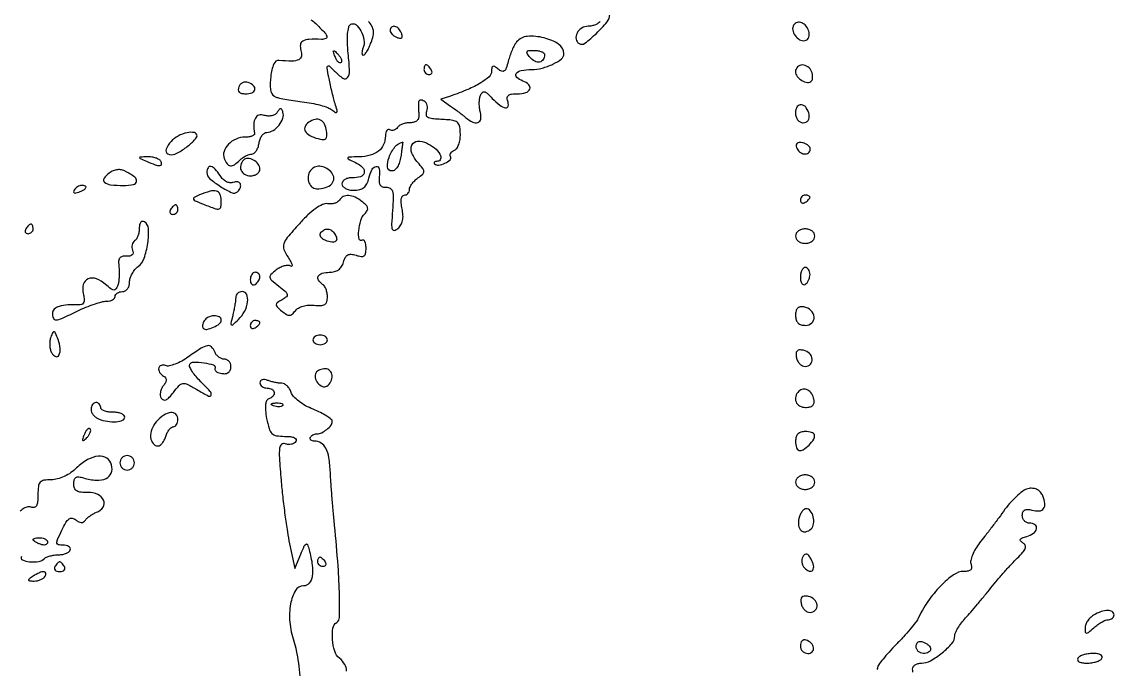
# Model space of a CAD drawing. Extents: x 0 to 4160, y 0 to 3120.
# Drawn here: x 3125.7 to 3352, y 868.7 to 1002.9 of the extents above; entities that cross this region are included whole.
import ezdxf

# ---------------------------------------------------------------- set-up
doc = ezdxf.new("R2010")
doc.units = 0

msp = doc.modelspace()

# ---------------------------------------------------------------- linework, layer by layer
for points in [[(4159.499279, 606.274193, 0.000001), (4159.667734, 974.478125, 0.000057), (4159.806661, 1380.08378, 0.000034), (4159.883999, 1862.25)], [(757.647081, 3119.740147, 0.000002), (520.492565, 3119.487217, 0.4139)], [(1964.75, 0.149832, 0.000016), (2717.930904, 0.232101, 0.000028), (3351.473438, 0.357111)], [(3185.571006, 1003.348955, -0.028442), (3186.561719, 1002.530381, -0.012728), (3188.290226, 1000.844669, -0.106174), (3188.86834, 999.924448, -0.39898), (3188.655946, 999.435621, -0.110136), (3187.75, 999.268645, 0.018578), (3185.16783, 999.268565, 0.113771), (3183.890048, 998.923509, 0.243962), (3183.389729, 998.19517, 0.108082), (3183.5, 997, -0.118457), (3183.586344, 995.79472, -0.247487), (3183.033336, 995.066552, -0.11217), (3181.662512, 994.77058, -0.019498), (3179, 994.90316, 0.33606), (3177.88535, 994.204859, 0.058197), (3177.238236, 991.632708, 0.055083), (3177.182178, 988.851583, 0.236075), (3178.028279, 987.482523, 0.078652), (3178.682104, 987.208711, 0.010678), (3180.135915, 986.886269, 0.01208), (3181.888875, 986.580407, 0.009925), (3183.773281, 986.336468, -0.018975), (3185.687219, 986.053402, -0.020344), (3187.529654, 985.63082, -0.020389), (3189.074085, 985.141342, -0.084209), (3189.923415, 984.659873, 0.026687), (3190.674313, 984.111957, 0.45026), (3190.937198, 984.184467, 0.181332), (3190.978719, 984.612253, 0.008911), (3190.579925, 986, -0.009991), (3190.246416, 987.170078, -0.005246), (3189.876202, 988.637104, -0.005216), (3189.528173, 990.148853, -0.007986), (3189.261201, 991.466738, -0.005182), (3188.926419, 993.376504, -0.232391), (3189.039739, 993.751446, -0.412747), (3189.337241, 993.762673, -0.010057), (3190.426119, 992.716738, 0.044834), (3192.212013, 991.225308, 0.396283), (3193.139494, 991.363979, 0.179517), (3193.569436, 992.694546, 0.015034), (3193.301959, 996.363242, -0.016002), (3193.13977, 998.648805, -0.031319), (3193.183144, 1000.47275, -0.037361), (3193.399585, 1001.804793, -0.197888), (3193.824039, 1002.39125, -0.316061), (3194.874661, 1002.329532, -0.103028), (3195.924735, 1001.068927, -0.081196), (3196.554968, 999.211842, -0.133673), (3196.389425, 997.572442, 0.033586), (3196.203384, 996.969443, 0.062615), (3196.148845, 996.461905, 0.10228), (3196.225019, 996.124233, 0.294353), (3196.417762, 996, 0.23054), (3196.720085, 996.14722, 0.027465), (3197.158756, 996.775457, 0.028281), (3197.62271, 997.628582, 0.019558), (3198.053172, 998.639854, 0.035625), (3198.467426, 1000.017478, 0.085587), (3198.520643, 1001.078329, 0.097572), (3198.217143, 1002.009218, 0.056528), (3197.528422, 1002.968595, -0.026137)], [(3245.5, 1003, -0.106804), (3245.130938, 1002.616623, -0.051141), (3244.524778, 1002.29375, -0.04742), (3243.79535, 1002.074119, -0.049465), (3243.047972, 1002, 0.13899), (3241.690805, 1001.615303, 0.133897), (3240.714167, 1000.571493, 0.16567), (3240.518801, 999.342111, 0.214832), (3241.150226, 998.407155, 0.310909), (3242.337601, 998.465734, 0.027498), (3244.743286, 1000.521585, 0.030431), (3246.932731, 1002.882077, 0.173453), (3247.5, 1004.4681, -0.203904)], [(3192.943585, 868.359842, 0.132662), (3192.569138, 869.739497, 0.087539), (3191.5, 871, -0.14446), (3190.513543, 872.469684, -0.05638), (3190.043319, 874.894286, -0.056965), (3190.125667, 877.253838, -0.22061), (3190.911203, 878.44512, 0.254891), (3191.504288, 879.485623, 0.010142), (3191.498096, 884.006078, 0.013463), (3191.200726, 890.122927, 0.005346), (3190.476886, 898.5, -0.002383), (3190.202098, 901.474474, -0.002013), (3189.939061, 904.623717, -0.002029), (3189.722389, 907.497757, -0.005658), (3189.601352, 909.516909, 0.024712), (3189.298329, 912.59998, 0.081871), (3188.676864, 914.534984, 0.138226), (3187.682539, 915.604776, 0.137668), (3186.274316, 916, -0.162444), (3185.588007, 916.229017, -0.331409), (3185.436002, 916.744764, -0.193502), (3185.936723, 917.297901, -0.107878), (3186.833333, 917.515313, 0.109893), (3187.803289, 917.754603, 0.05443), (3188.876498, 918.441791, 0.055031), (3189.732903, 919.303072, 0.169755), (3190, 920.067114, 0.227436), (3189.780233, 920.525263, 0.026808), (3188.836079, 921.203111, 0.027817), (3187.555565, 921.92518, 0.019306), (3186.037715, 922.601586, -0.032964), (3184.476782, 923.348904, -0.035093), (3183.061603, 924.281307, -0.037519), (3181.972248, 925.251762, -0.115693), (3181.470328, 926.093489, 0.060123), (3181.138262, 926.822473, 0.062746), (3180.646169, 927.439962, 0.069825), (3180.075997, 927.858467, 0.12407), (3179.5144, 928, -0.034023), (3178.883893, 928.042954, -0.017016), (3178.09573, 928.178303, -0.01681), (3177.286083, 928.374476, -0.023774), (3176.581787, 928.606989, 0.061217), (3175.976385, 928.757791, 0.107411), (3175.46465, 928.710497, 0.150596), (3175.128472, 928.477976, 0.168247), (3175, 928.106989, 0.134459), (3175.115611, 927.684847, 0.100435), (3175.440625, 927.325178, 0.087143), (3175.926792, 927.08314, 0.072144), (3176.5, 927, -0.122288), (3177.495824, 926.752749, -0.235975), (3177.961891, 926.100727, -0.234762), (3177.721195, 925.333647, -0.121548), (3176.851119, 924.783706, 0.204436), (3176.395924, 924.380371, 0.08307), (3176.165137, 923.567559, 0.052913), (3176.158847, 922.35044, 0.021225), (3176.396432, 920.700373, 0.023286), (3176.89102, 918.607001, 0.127647), (3177.475844, 917.614549, 0.156767), (3178.405791, 917.138206, 0.040617), (3180.10433, 917, -0.02629), (3181.336675, 916.93516, -0.080404), (3182.141776, 916.716154, -0.183799), (3182.48752, 916.367492, -0.247694), (3182.457866, 915.931826, -0.120364), (3182.088991, 915.568625, -0.081604), (3181.537875, 915.351548, -0.074125), (3180.892881, 915.309955, -0.070824), (3180.253024, 915.4564, 0.276524), (3179.506486, 915.325823, 0.18802), (3179.09243, 914.542723, 0.044819), (3179.042741, 912.563132, 0.00468), (3179.385745, 907.926587, 0.006947), (3179.724971, 904.44394, 0.005526), (3180.184807, 900.694884, 0.005589), (3180.688252, 897.229634, 0.013953), (3181.15472, 894.714169), (3182.246299, 889.624311), (3183.462207, 892.562155, -0.007163), (3184.203848, 894.283865, -0.165722), (3184.56285, 894.669597, -0.45189), (3184.867198, 894.556416, -0.026663), (3185.208626, 893.5, -0.029363), (3185.853849, 890.326397, -0.074439), (3185.838037, 887.979306, -0.133633), (3185.198445, 886.551044, -0.224689), (3184.034112, 886, 0.266816), (3182.363681, 885.040281, 0.088578), (3181.355159, 882.287112, 0.066744), (3181.198955, 878.492976, 0.055732), (3182.014584, 874.540325, -0.029172), (3182.52598, 872.590628, -0.01372), (3182.968801, 870.022516, -0.013543), (3183.286795, 867.298929, -0.018547)], [(3125.56166, 892.099768, 0.449607), (3125.775236, 891.387908, 0.08828), (3127.240002, 891.001136, 0.061354), (3129.152049, 891.078617, 0.156854), (3130.370927, 891.704261, -0.102859), (3130.789701, 891.978868, -0.030938), (3131.518206, 892.215081, -0.029567), (3132.388982, 892.384873, -0.028204), (3133.287594, 892.454261, 0.042421), (3134.149669, 892.545515, 0.054408), (3134.911516, 892.780314, 0.065221), (3135.469652, 893.113306, 0.175912), (3135.709056, 893.5, 0.183205), (3135.649837, 893.875782, 0.125258), (3135.346481, 894.189937, 0.090397), (3134.830539, 894.392048, 0.056314), (3134.181188, 894.444465, -0.061259), (3133.253487, 894.528561, -0.334577), (3132.944428, 894.886467, -0.120718), (3133.0737, 895.623105, -0.008105), (3133.972132, 897.58104, -0.020831), (3134.795379, 899.131674, -0.100899), (3135.457295, 899.870062, -0.204332), (3136.105701, 900.025801, -0.128837), (3136.826215, 899.700877, 0.049391), (3137.449084, 899.291712, 0.113156), (3137.989048, 899.149711, 0.146885), (3138.446332, 899.271298, 0.107992), (3138.826215, 899.637244, -0.064727), (3139.202577, 900.067911, -0.029392), (3139.792813, 900.530311, -0.028497), (3140.481589, 900.951466, -0.034758), (3141.170595, 901.261086, 0.163109), (3142.493565, 902.322662, 0.251045), (3142.607192, 903.752736, 0.187018), (3141.396959, 904.970252, 0.112505), (3139.372176, 905.369254, -0.031005), (3137.929703, 905.416135, -0.112275), (3137.062917, 905.701545, -0.16622), (3136.593643, 906.259067, -0.092824), (3136.428571, 907.14057, -0.060913), (3136.534341, 908.005545, -0.197262), (3136.869774, 908.462832, -0.169116), (3137.47144, 908.593173, -0.042892), (3138.464286, 908.384193, 0.055947), (3141.120748, 907.896922, 0.126156), (3143.119477, 908.263421, 0.194862), (3144.178358, 909.391974, 0.15739), (3144.27286, 911.064583, 0.188596), (3143.268062, 912.446779, 0.165324), (3141.525707, 912.876319, 0.110493), (3139.287845, 912.169156, 0.062888), (3137.021031, 910.439558, -0.045838), (3135.845389, 909.477582, -0.039813), (3134.459008, 908.693745, -0.041379), (3133.03995, 908.172075, -0.067495), (3131.771031, 908, 0.037549), (3130.239587, 907.884829, 0.174841), (3129.472968, 907.46969, 0.155357), (3129.097099, 906.628139, 0.027958), (3129, 904.893011, -0.023141), (3128.932009, 903.424733, -0.10417), (3128.679362, 902.608394, -0.218947), (3128.228741, 902.278476, -0.142781), (3127.57547, 902.332666, 0.146077), (3126.912958, 902.383317, 0.073859), (3126.122703, 902.084737, 0.062615), (3125.322067, 901.496351, 0.051198)], [(3310.275665, 868.138077, 0.012826), (3310.268645, 868.75, -0.150873), (3310.396612, 869.226499, -0.103091), (3310.788486, 869.632812, -0.084884), (3311.387724, 869.906672, -0.064918), (3312.103505, 870, 0.129427), (3313.994007, 870.497702, 0.042579), (3316.387212, 872.134816, 0.041423), (3318.421906, 874.099361, 0.182005), (3319, 875.634881, -0.109249), (3319.14368, 876.284617, -0.026794), (3319.660937, 877.257083, -0.026166), (3320.388773, 878.333065, -0.023508), (3321.25, 879.367955, 0.007299), (3322.322902, 880.575379, 0.00314), (3323.720313, 882.215724, 0.003106), (3325.186811, 883.981374, 0.004099), (3326.5, 885.609616, -0.007992), (3327.828563, 887.230925, -0.005981), (3329.341737, 888.975708, -0.006048), (3330.806619, 890.584909, -0.01373), (3331.961232, 891.75664, 0.019748), (3333.123539, 892.96492, 0.093697), (3333.614553, 893.784672, 0.20005), (3333.588545, 894.402583, 0.146094), (3333.126698, 894.921697, -0.065914), (3332.628029, 895.329267, -0.332509), (3332.590283, 895.665082, -0.174583), (3332.952403, 895.967027, -0.023396), (3333.915465, 896.267643, 0.087568), (3335.307592, 896.90689, 0.190994), (3335.948597, 897.867995, 0.309886), (3335.620362, 898.665948, 0.145908), (3334.5, 899, -0.106955), (3333.9277, 899.123837, -0.099477), (3333.440625, 899.474885, -0.095898), (3333.114081, 899.999475, -0.091648), (3333, 900.616631, -0.088364), (3333.123437, 901.309635, -0.181338), (3333.478291, 901.721384, -0.142079), (3334.089637, 901.857086, -0.048022), (3334.999004, 901.710511, 0.074576), (3336.512271, 901.548121, 0.222606), (3337.413073, 902.017137, 0.201108), (3337.685081, 903.057355, 0.061665), (3337.25194, 904.657647, 0.082267), (3336.796716, 905.397363, 0.089817), (3336.139099, 905.924613, 0.087283), (3335.321861, 906.197735, 0.072698), (3334.404767, 906.20073, 0.111613), (3333.404688, 905.819517, 0.03171), (3332.071733, 904.80644, 0.030249), (3330.670809, 903.437745, 0.027923), (3329.404767, 901.874461, -0.003142), (3328.120922, 900.117982, -0.002243), (3326.662575, 898.167208, -0.002264), (3325.255429, 896.319878, -0.004841), (3324.148679, 894.908961, 0.033693), (3323.290792, 893.674922, 0.039347), (3322.655477, 892.397359, 0.043221), (3322.306902, 891.256109, 0.145119), (3322.367294, 890.485231, -0.089869), (3322.491522, 889.829213, -0.197319), (3322.304617, 889.363613, -0.152032), (3321.792603, 889.085443, -0.049019), (3320.923161, 889, 0.155844), (3318.763632, 888.310148, 0.045421), (3316.082112, 886.009129, 0.042111), (3313.446679, 882.794185, 0.040298), (3311.343292, 879.13702, -0.057075), (3310.877598, 878.386604, -0.008675), (3309.757645, 877.020735, -0.009619), (3308.370767, 875.450209, -0.008196), (3306.849657, 873.84662, 0.009916), (3305.374876, 872.281119, 0.014051), (3304.130837, 870.826826, 0.010076), (3303.165381, 869.581269, 0.161183), (3303, 869.081572, -0.16085), (3302.861799, 868.663091, -0.030696)]]:
    msp.add_lwpolyline(points, format="xyb")
for points in [[(3285.756401, 1002.423068, 0.212271), (3285.404849, 1001.508738, 0.115707), (3285.745398, 1000.331775, 0.105992), (3286.609842, 999.352583, 0.160446), (3287.680313, 999, 0.114879), (3288.22565, 999.126971, 0.128775), (3288.632326, 999.47911, 0.116304), (3288.84077, 1000.017421, 0.082545), (3288.823324, 1000.667134, 0.095286), (3288.363906, 1001.812175, 0.12039), (3287.539073, 1002.595526, 0.151239), (3286.58887, 1002.807791, 0.178092)], [(3202, 1001.106989, 0.135188), (3202.105357, 1000.72444, 0.062056), (3202.425665, 1000.312957, 0.054875), (3202.894793, 999.93687, 0.049969), (3203.449072, 999.657916, 0.051615), (3204.061182, 999.492937, 0.240886), (3204.398145, 999.601855, 0.240886), (3204.507063, 999.938818, 0.051615), (3204.342084, 1000.550928, 0.095829), (3203.759275, 1001.485745, 0.148358), (3202.943429, 1001.961217, 0.253867), (3202.290255, 1001.78457, 0.205169)], [(3228.202839, 998.744406, 0.052137), (3227.754327, 998.072428, 0.019253), (3227.262573, 997.043578, 0.018837), (3226.808038, 995.87062, 0.021534), (3226.46524, 994.71753, -0.021315), (3226.047865, 993.311326, -0.145372), (3225.632109, 992.728802, -0.269291), (3225.113041, 992.657717, -0.075825), (3224.384847, 993.095569, 0.026934), (3223.673807, 993.623721, 0.22456), (3223.287373, 993.67945, 0.285621), (3223.059763, 993.417731, 0.039865), (3223, 992.669362, -0.211913), (3222.497561, 991.537114, -0.04808), (3220.770882, 990.25309, -0.036746), (3218.107942, 988.900836, -0.01734), (3214.5, 987.535643), (3212.5, 986.85716), (3214.5, 985.462686, -0.005484), (3215.354182, 984.853087, -0.004304), (3216.267289, 984.17407, -0.004352), (3217.105642, 983.527807, -0.010663), (3217.707794, 983.034106, 0.064042), (3219.092805, 982.126354, 0.201409), (3220.179932, 982.066763, 0.276441), (3220.755938, 982.766596, 0.101601), (3220.685028, 984.096452, -0.036109), (3220.516162, 985.005892, -0.02859), (3220.461935, 986.004702, -0.029384), (3220.519783, 986.94142, -0.061572), (3220.695423, 987.648667, -0.087178), (3221.072537, 988.277327, -0.28038), (3221.518101, 988.419971, -0.129294), (3222.127907, 988.091526, -0.017391), (3223.165981, 987.052215, 0.035022), (3224.706246, 985.615133, 0.128101), (3225.912208, 985.067988, 0.409075), (3226.455691, 985.444206, 0.139672), (3226.361626, 986.5, -0.105503), (3226.252407, 987.193626, -0.223804), (3226.504537, 987.661354, -0.129766), (3227.173093, 987.926799, -0.029975), (3228.393011, 988, 0.069497), (3230.091626, 988.237242, 0.227821), (3230.917005, 988.969279, 0.312499), (3230.727173, 989.86649, 0.097839), (3229.5, 990.638374, -0.087026), (3228.220032, 991.405663, -0.39031), (3228.130081, 992.198928, -0.192884), (3229.147659, 992.834589, -0.041899), (3231.25, 993.031803, 0.060209), (3233.481959, 993.323737, 0.04985), (3235.735487, 994.14621, 0.052838), (3237.481499, 995.229096, 0.231527), (3238, 996.288814, 0.25221), (3236.948065, 998.241597, 0.084446), (3233.880628, 999.58969, 0.08053), (3230.409996, 999.884954, 0.20329)], [(3191.806872, 994.473539, -0.278911), (3191.538684, 994.40751, -0.120343), (3191.210949, 994.604915, -0.070189), (3190.866277, 995.059266, -0.036269), (3190.564293, 995.706872, -0.008399), (3190.21821, 996.663782, -0.286372), (3190.270328, 996.888819, -0.400052), (3190.463552, 996.893514, -0.011214), (3191.124088, 996.266667, -0.043285), (3191.558688, 995.753423, -0.063152), (3191.837219, 995.231185, -0.082976), (3191.927901, 994.779789, -0.20742)], [(3234, 996.059017, -0.143695), (3233.709942, 995.070573, -0.207864), (3232.963819, 994.570968, -0.168579), (3231.953697, 994.727641, -0.097855), (3230.990862, 995.51101, -0.028529), (3230.394552, 996.319179, -0.286403), (3230.386223, 996.720171, -0.241254), (3230.754609, 996.95125, -0.021696), (3231.877555, 997, -0.042401), (3232.69012, 996.930969, -0.062031), (3233.376532, 996.723586, -0.081462), (3233.841826, 996.418824, -0.210101)], [(3209, 993, 0.105053), (3209.081062, 992.618444, 0.099167), (3209.311086, 992.29375, 0.09642), (3209.654762, 992.076123, 0.093332), (3210.059017, 992, 0.108972), (3210.413961, 992.078288, 0.182303), (3210.6254, 992.29375, 0.161196), (3210.656512, 992.6179, 0.082592), (3210.5, 993, 0.029505), (3210.231006, 993.382774, 0.035638), (3209.933975, 993.70625, 0.038439), (3209.65171, 993.934461, 0.151918), (3209.440983, 994, 0.210953), (3209.272352, 993.92554, 0.081139), (3209.129539, 993.70625, 0.061769), (3209.032345, 993.382849, 0.042167)], [(3286, 992.606989, 0.166945), (3286.345588, 991.6008, 0.095783), (3287.322224, 990.747442, 0.104344), (3288.475802, 990.366162, 0.228002), (3289.333333, 990.666667, 0.144015), (3289.498236, 990.968997, 0.054566), (3289.548781, 991.452084, 0.048251), (3289.49089, 992.022153, 0.042219), (3289.32411, 992.597766, 0.146107), (3288.560823, 993.588249, 0.156585), (3287.400611, 993.964279, 0.194016), (3286.410382, 993.568199, 0.20454)], [(3170.614144, 989.436858, 0.097437), (3170.506289, 988.816529, 0.191389), (3170.698442, 988.36245, 0.147085), (3171.203375, 988.086475, 0.052077), (3172.031385, 988, 0.082284), (3173.356615, 988.219577, 0.258012), (3173.942638, 988.864752, 0.277251), (3173.688863, 989.660997, 0.088968), (3172.582759, 990.329869, 0.100452), (3171.999793, 990.427645, 0.098266), (3171.419866, 990.291883, 0.097606), (3170.932703, 989.943756, 0.097642)], [(3178.598928, 984.160069, -0.119746), (3178.160687, 983.727517, -0.077328), (3177.496941, 983.457655, -0.0697), (3176.710614, 983.384602, -0.065291), (3175.915843, 983.52671, 0.139919), (3174.806498, 983.559222, 0.210005), (3174.054213, 982.972075, 0.123384), (3173.731502, 981.70054, 0.039927), (3173.881579, 979.75, -0.265376), (3173.772894, 979.463162, -0.080964), (3173.356732, 979.220312, -0.057137), (3172.713705, 979.054402, -0.034603), (3171.928571, 979, 0.100641), (3170.053179, 978.618654, 0.09943), (3168.466444, 977.534454, 0.114545), (3167.573104, 976.061123, 0.172527), (3167.609862, 974.574301, 0.062574), (3168.199131, 973.473231, 0.216978), (3168.880495, 973.076669, 0.180676), (3169.720619, 973.298126, 0.042567), (3170.85, 974.25, -0.042257), (3171.416853, 974.728361, -0.036189), (3172.085312, 975.132812, -0.037793), (3172.750633, 975.411152, -0.080342), (3173.3, 975.5, 0.168402), (3173.782689, 975.667316, 0.077519), (3174.241368, 976.160938, 0.063624), (3174.608479, 976.889197, 0.049731), (3174.819551, 977.75, -0.054296), (3175.038895, 978.610588, -0.067146), (3175.42946, 979.339062, -0.080541), (3175.923241, 979.831297, -0.157046), (3176.447106, 980, 0.146403), (3177.730112, 980.3839, 0.078923), (3178.960429, 981.505036, 0.080706), (3179.75869, 982.921438, 0.170087), (3179.777625, 984.167124, 0.036485), (3179.5344, 984.751033, 0.284621), (3179.293824, 984.898066, 0.230791), (3179.013951, 984.759534, 0.025996)], [(3207.884846, 986.309017, 0.032161), (3207.851929, 985.882879, 0.009337), (3207.855809, 985.223586, 0.009345), (3207.888017, 984.479335, 0.009859), (3207.947704, 983.75, -0.087976), (3207.891915, 982.998775, -0.14015), (3207.569504, 982.446122, -0.126632), (3206.974729, 982.111652, -0.06518), (3206.121875, 982, 0.046188), (3205.308767, 981.924728, 0.046003), (3204.522153, 981.701458, 0.049995), (3203.87408, 981.373554, 0.1127), (3203.489919, 980.983688, -0.090427), (3203.179369, 980.639411, -0.095498), (3202.77286, 980.434921, -0.099685), (3202.334197, 980.401101, -0.108373), (3201.930902, 980.542705, 0.194704), (3201.578796, 980.602776, 0.183973), (3201.273452, 980.402945, 0.107777), (3201.066714, 979.930772, 0.049534), (3201, 979.259017, -0.103113), (3200.628107, 977.474864, -0.12281), (3199.582964, 976.115337, -0.104043), (3197.866333, 975.256985, -0.058602), (3195.55, 974.93232, 0.003064), (3193.509007, 974.874516, 0.242441), (3193.236801, 974.722203, 0.448072), (3193.29491, 974.501592, 0.005434), (3194.778201, 973.766922, -0.078493), (3196.264824, 972.737436, -0.25625), (3196.613912, 971.635344, -0.274965), (3195.872573, 970.809652, -0.085065), (3194.148791, 970.579401, 0.060121), (3193.327015, 970.510902, 0.08108), (3192.631207, 970.244966, 0.101122), (3192.166145, 969.830086, 0.161586), (3192, 969.329401, 0.176135), (3192.18726, 968.814313, 0.095665), (3192.716554, 968.383961, 0.073391), (3193.516156, 968.096253, 0.049759), (3194.480948, 968, 0.0586), (3195.67682, 968.14064, 0.111257), (3196.542898, 968.565148, 0.108473), (3197.157056, 969.328742, 0.05389), (3197.589356, 970.5, -0.048375), (3198.245366, 972.339405, -0.259533), (3199.078019, 972.938483, -0.404987), (3199.702337, 972.460144, -0.06331), (3199.73821, 970.75, 0.045625), (3199.723647, 969.731073, 0.129899), (3199.95524, 969.066332, 0.170721), (3200.435901, 968.709193, 0.094268), (3201.171565, 968.625816, -0.155915), (3201.993811, 968.429636, -0.193289), (3202.463344, 967.806031, -0.073836), (3202.616668, 966.491389, -0.010754), (3202.474258, 963.797103, 0.006603), (3202.301135, 960.967605, 0.085538), (3202.430016, 959.923006, 0.406124), (3202.848123, 959.691417, 0.107159), (3203.597151, 960.080629, 0.086831), (3204.213416, 960.80513, 0.080667), (3204.566697, 961.714259, 0.067522), (3204.650133, 962.827483, 0.039064), (3204.465003, 964.159342, -0.028125), (3204.274127, 965.342356, -0.06578), (3204.29885, 966.236606, -0.112933), (3204.523545, 966.792823, -0.245236), (3204.920545, 967, 0.104733), (3205.332422, 967.087231, 0.099112), (3205.68291, 967.334804, 0.096506), (3205.917816, 967.704687, 0.093622), (3206, 968.139757, -0.11354), (3206.12114, 968.666349, -0.043096), (3206.510163, 969.317751, -0.039891), (3207.072203, 969.979311, -0.03888), (3207.736725, 970.549439, 0.028534), (3208.730824, 971.367274, 0.211266), (3208.96897, 971.916835, 0.16695), (3208.749855, 972.539538, 0.016594), (3207.712614, 973.765064, -0.085243), (3206.482468, 975.703456, -0.207391), (3206.504974, 977.361718, -0.2786), (3207.649411, 978.152796, -0.122844), (3209.529052, 977.804809, -0.063774), (3211.178077, 976.782626, -0.087732), (3212.317022, 975.466894, -0.207477), (3212.444838, 974.48417, -0.33444), (3211.801949, 974, 0.044993), (3211.40142, 973.963885, 0.132774), (3211.153945, 973.846211, 0.259298), (3211.090086, 973.674219, 0.15971), (3211.190205, 973.476461, 0.238437), (3212.02442, 973.202541, 0.070247), (3213.353097, 973.600674, 0.080584), (3214.408411, 974.31066, 0.356928), (3214.5, 975, -0.157273), (3214.416228, 975.33999, -0.122628), (3214.534586, 975.703907, -0.09631), (3214.845976, 976.03782, -0.065557), (3215.303736, 976.286313, 0.155296), (3215.796184, 976.680108, 0.058307), (3216.202288, 977.476332, 0.050583), (3216.470872, 978.510555, 0.042473), (3216.547992, 979.641097, 0.035963), (3216.415389, 981.132469, 0.138102), (3216.02662, 981.968999, 0.155933), (3215.289552, 982.422837, 0.049838), (3214, 982.608431, -0.007153), (3211.055527, 982.77837, -0.078778), (3209.90794, 983.046084, -0.264444), (3209.507883, 983.553826, -0.129894), (3209.599558, 984.398849, 0.078162), (3209.72431, 984.982996, 0.076891), (3209.66489, 985.580711, 0.081902), (3209.435515, 986.099907, 0.109884), (3209.068174, 986.457866, 0.059893), (3208.650775, 986.651284, 0.110299), (3208.279949, 986.686461, 0.159044), (3208.015922, 986.561976, 0.169954)], [(3286, 984.083333, 0.066422), (3286.111401, 983.248452, 0.09567), (3286.438799, 982.58104, 0.111791), (3286.945354, 982.15323, 0.12024), (3287.573324, 982, 0.099154), (3288.179808, 982.121465, 0.133817), (3288.619304, 982.46353, 0.126354), (3288.840365, 982.99829, 0.083236), (3288.823324, 983.667134, 0.100818), (3288.230213, 985.099763, 0.210781), (3287.229205, 985.729914, 0.297834), (3286.357221, 985.327282, 0.14074)], [(3185.121885, 982.095547, 0.148014), (3184.366358, 981.221478, 0.237779), (3184.412633, 980.258149, 0.144688), (3185.348504, 979.353334, 0.056402), (3187.043732, 978.698815, 0.038213), (3188.10331, 978.506672, 0.208906), (3188.64526, 978.679609, 0.212684), (3188.880782, 979.191939, 0.039635), (3188.809315, 980.24978, 0.072353), (3188.365997, 981.729212, 0.169369), (3187.571778, 982.546394, 0.177958), (3186.471993, 982.669936, 0.081117)], [(3156.589845, 978.099277, 0.088338), (3155.585112, 976.494368, 0.393416), (3155.948504, 975.547672, 0.218792), (3157.384003, 975.513422, 0.055627), (3159.459589, 976.696537, 0.017785), (3160.410671, 977.441996, 0.023462), (3161.218598, 978.190545, 0.02197), (3161.818273, 978.857031, 0.163143), (3161.968575, 979.25, 0.369308), (3161.424974, 979.942286, 0.102443), (3159.930469, 979.93244, 0.07033), (3158.057045, 979.246056, 0.086115)], [(3204.213308, 975, -0.04085), (3203.935956, 973.801336, -0.063623), (3203.488668, 972.84157, -0.082755), (3202.929989, 972.215176, -0.170973), (3202.319113, 972, -0.394492), (3201.460172, 972.802593, -0.107546), (3201.757383, 974.817236, -0.076412), (3202.994984, 977.012915, -0.178928), (3204.576807, 977.984687, -0.509929), (3204.603613, 977.959898, -0.000635), (3204.501712, 977.114252, -0.003854), (3204.376644, 976.149346, -0.002281)], [(3286.218166, 976.845503, 0.139121), (3286.825283, 975.95468, 0.144703), (3287.800731, 975.532228, 0.193087), (3288.657365, 975.760286, 0.222662), (3289.052821, 976.5, 0.153371), (3288.947923, 976.908094, 0.080237), (3288.600154, 977.307742, 0.067404), (3288.071665, 977.63905, 0.055333), (3287.437653, 977.845503, 0.058438), (3286.766066, 977.904421, 0.165894), (3286.33175, 977.741918, 0.209098), (3286.147553, 977.380834, 0.095591)], [(3151.5, 974, 0.014943), (3153.302905, 973.288301, 0.086739), (3154.306306, 973.112913, 0.378432), (3154.631038, 973.399772, 0.170953), (3154.5, 974, 0.125173), (3154.107776, 974.378939, 0.049915), (3153.419912, 974.685604, 0.045307), (3152.574959, 974.882619, 0.042673), (3151.690983, 974.929715, 0.003282), (3150.224154, 974.873019, 0.343362), (3150.080266, 974.750168, 0.352087), (3150.165583, 974.58405, 0.003353)], [(3171.597766, 974.264432, 0.134985), (3171.012752, 973.23566, 0.165081), (3171.099074, 972.138376, 0.162656), (3171.838603, 971.30902, 0.130763), (3173, 971, 0.067898), (3173.764468, 971.104293, 0.0845), (3174.4125, 971.409197, 0.09971), (3174.845839, 971.8618, 0.14217), (3175, 972.393011, 0.166767), (3174.647721, 973.41984, 0.102084), (3173.663812, 974.259312, 0.110164), (3172.490366, 974.601122, 0.2156)], [(3143.751329, 971.560118, 0.087826), (3142.71046, 970.474205, 0.37901), (3142.821522, 969.659837, 0.154394), (3144.057979, 969.130761, 0.024493), (3146.725684, 969, 0.040198), (3148.811369, 969.167951, 0.324427), (3149.450299, 969.810383, 0.2813), (3149.075186, 970.714729, 0.034459), (3147.180092, 971.903618, 0.06889), (3146.330719, 972.217359, 0.079195), (3145.468602, 972.267602, 0.075952), (3144.604962, 972.045733, 0.057136)], [(3164, 971.715608, 0.219351), (3164.58686, 970.442256, 0.035787), (3166.831286, 968.786734, 0.034862), (3169.239793, 967.488766, 0.312075), (3170.359684, 967.693017, 0.093894), (3170.949446, 968.558486, 0.210933), (3170.945669, 969.336804, 0.261798), (3170.396179, 969.744276, 0.123719), (3169.491025, 969.634929, -0.120838), (3168.800463, 969.547527, -0.089148), (3168.059759, 969.77053, -0.076784), (3167.349305, 970.281525, -0.059007), (3166.750478, 971.027941, 0.040768), (3165.743611, 972.381006, 0.152304), (3164.848716, 972.926329, 0.339393), (3164.245908, 972.664764, 0.127437)], [(3185.666667, 972.333333, 0.141769), (3185.040346, 971.196976, 0.121762), (3185.068079, 969.82797, 0.135641), (3185.71285, 968.733113, 0.19014), (3186.75, 968.302974, 0.075623), (3188.585302, 968.549661, 0.133322), (3189.880645, 969.343219, 0.193318), (3190.318694, 970.458884, 0.172928), (3189.889886, 971.632679, 0.081052), (3188.890922, 972.502359, 0.097852), (3187.728633, 972.939172, 0.110084), (3186.594841, 972.876891, 0.12851)], [(3136.507079, 968.011454, 0.1144), (3136.393111, 967.674071, 0.32948), (3136.512472, 967.474315, 0.155351), (3136.868281, 967.443138, 0.036408), (3137.448062, 967.618443, 0.029964), (3138.51997, 968.105273, 0.168622), (3138.942608, 968.558518, 0.444011), (3138.798253, 968.882327, 0.079093), (3138.059017, 969, 0.088797), (3137.65395, 968.927491, 0.053277), (3137.21498, 968.709615, 0.051183), (3136.810572, 968.389589, 0.061454)], [(3162.5, 967.039848, 0.020484), (3161.35317, 966.514053, 0.393515), (3161.229798, 966.176229, 0.19382), (3161.579467, 965.824565, 0.007432), (3163.3151, 965.110133, 0.006765), (3165.773593, 964.178861, 0.147435), (3166.5347, 964.136342, 0.312503), (3166.911802, 964.559367, 0.030582), (3167, 966, 0.110776), (3166.726478, 967.219424, 0.229507), (3165.984703, 967.817176, 0.126411), (3164.657964, 967.7848, 0.028266)], [(3191.470427, 965.95215, -0.118748), (3191.0877, 965.572901, -0.062863), (3190.473863, 965.299599, -0.057123), (3189.737412, 965.166196, -0.056546), (3188.987273, 965.20215, 0.152755), (3187.972067, 965.056702, 0.04328), (3186.580238, 964.237509, 0.03537), (3184.955063, 962.8984, 0.019942), (3183.173878, 961.065227, 0.008227), (3180.677765, 958.18854, 0.094222), (3179.948276, 956.885426, 0.179659), (3179.986033, 955.744217, 0.047656), (3180.848015, 954.103903, -0.016556), (3181.413624, 953.172966, -0.056014), (3181.690818, 952.519068, -0.284959), (3181.625426, 952.279219, -0.337381), (3181.397322, 952.256643, 0.141671), (3180.837659, 952.411932, 0.060665), (3180.061217, 952.30885, 0.053248), (3179.204837, 951.986928, 0.047135), (3178.397322, 951.480472, 0.024876), (3177.279322, 950.53092, 0.246392), (3177.083914, 949.967404, 0.178538), (3177.410594, 949.373271, 0.012559), (3178.899177, 948.145679, -0.013033), (3180.28519, 947.000463, -0.15541), (3180.641734, 946.41344, -0.287094), (3180.476407, 945.91734, -0.044971), (3179.585989, 945.30806, 0.02341), (3178.600467, 944.694275, 0.241937), (3178.381233, 944.285439, 0.209318), (3178.571043, 943.830439, 0.017547), (3179.545025, 942.962633, 0.029376), (3180.498501, 942.261597, 0.151633), (3181.12148, 942.086309, 0.178206), (3181.677142, 942.307863, 0.043962), (3182.358213, 943.037747, -0.100805), (3183.001066, 943.58686, -0.054969), (3183.962156, 943.988858, -0.050521), (3185.093442, 944.201007, -0.049786), (3186.25, 944.183578, 0.030614), (3187.659097, 944.108332, 0.136704), (3188.446925, 944.334519, 0.188537), (3188.86373, 944.886466, 0.068631), (3189, 945.874561, 0.045406), (3188.925951, 946.688289, 0.045638), (3188.70625, 947.473838, 0.049677), (3188.383672, 948.119725, 0.114181), (3188, 948.5, -0.108311), (3187.13629, 949.336433, -0.27974), (3187.102855, 950.169281, -0.20093), (3187.896262, 950.796323, -0.068163), (3189.383369, 951, 0.061897), (3190.453525, 951.132989, 0.09334), (3191.303908, 951.526512, 0.09843), (3191.922389, 952.183767, 0.075897), (3192.313196, 953.08966, -0.05387), (3192.68459, 954.066231, -0.150834), (3193.18889, 954.585826, -0.150075), (3193.90011, 954.732218, -0.053151), (3194.929827, 954.522272, 0.041269), (3195.987414, 954.280395, 0.192217), (3196.58386, 954.424746, 0.197246), (3196.907689, 954.936647, 0.043666), (3197, 955.991629, 0.036059), (3196.943581, 956.772938, 0.077335), (3196.766316, 957.348978, 0.148752), (3196.505128, 957.630336, 0.276972), (3196.204478, 957.626375, -0.520379), (3195.573407, 957.897707, -0.074607), (3195.479156, 959.574111, -0.049137), (3195.898973, 961.745653, -0.124734), (3196.715202, 963.115542, 0.063496), (3197.23158, 963.782655, 0.184017), (3197.327513, 964.348536, 0.146365), (3197.024307, 964.921539, 0.035958), (3196.215202, 965.633399, 0.048736), (3194.718215, 966.55589, 0.097254), (3193.379403, 966.913443, 0.133184), (3192.282799, 966.693741, 0.139566)], [(3287, 965.940983, 0.108972), (3287.078288, 965.586039, 0.182303), (3287.29375, 965.3746, 0.161196), (3287.6179, 965.343488, 0.082592), (3288, 965.5, 0.029505), (3288.382774, 965.768994, 0.035638), (3288.70625, 966.066025, 0.038439), (3288.934461, 966.34829, 0.151918), (3289, 966.559017, 0.210953), (3288.92554, 966.727648, 0.081139), (3288.70625, 966.870461, 0.061769), (3288.382849, 966.967655, 0.042167), (3288, 967, 0.105053), (3287.618444, 966.918938, 0.099167), (3287.29375, 966.688914, 0.09642), (3287.076123, 966.345238, 0.093332)], [(3156.5, 964, 0.082592), (3156.343488, 963.6179, 0.161196), (3156.3746, 963.29375, 0.182303), (3156.586039, 963.078288, 0.108972), (3156.940983, 963, 0.093332), (3157.345238, 963.076123, 0.09642), (3157.688914, 963.29375, 0.099167), (3157.918938, 963.618444, 0.105053), (3158, 964, 0.042167), (3157.967655, 964.382849, 0.061769), (3157.870461, 964.70625, 0.081139), (3157.727648, 964.92554, 0.210953), (3157.559017, 965, 0.151918), (3157.34829, 964.934461, 0.038439), (3157.066025, 964.70625, 0.035638), (3156.768994, 964.382774, 0.029505)], [(3126.5, 960, 0.082592), (3126.343488, 959.6179, 0.161196), (3126.3746, 959.29375, 0.182303), (3126.586039, 959.078288, 0.108972), (3126.940983, 959, 0.093332), (3127.345238, 959.076123, 0.09642), (3127.688914, 959.29375, 0.099167), (3127.918938, 959.618444, 0.105053), (3128, 960, 0.042167), (3127.967655, 960.382849, 0.061769), (3127.870461, 960.70625, 0.081139), (3127.727648, 960.92554, 0.210953), (3127.559017, 961, 0.151918), (3127.34829, 960.934461, 0.038439), (3127.066025, 960.70625, 0.035638), (3126.768994, 960.382774, 0.029505)], [(3150, 960.118034, -0.043666), (3149.929222, 959.309129, -0.044786), (3149.719079, 958.531915, -0.048904), (3149.410734, 957.895721, -0.117583), (3149.043674, 957.526992, 0.11921), (3148.718094, 957.197827, 0.081676), (3148.522509, 956.707624, 0.074443), (3148.483486, 956.134903, 0.071579), (3148.612422, 955.567628, -0.099002), (3148.709089, 955.001253, -0.199385), (3148.526748, 954.595038, -0.154838), (3148.061259, 954.37131, -0.055876), (3147.318748, 954.349653, 0.078381), (3146.465276, 954.28641, 0.190185), (3145.954986, 953.93257, 0.139543), (3145.729455, 953.231713, 0.036409), (3145.77573, 952.038243, -0.024568), (3145.841161, 950.991262, -0.020721), (3145.809907, 949.881221, -0.021227), (3145.696106, 948.869679, -0.053032), (3145.504881, 948.152124, -0.078129), (3145.132262, 947.504861, -0.262157), (3144.694186, 947.330024, -0.133311), (3144.085077, 947.586188, -0.018103), (3143.016396, 948.485162, 0.093321), (3141.126793, 949.642288, 0.189542), (3139.411959, 949.622942, 0.233124), (3138.406275, 948.491923, 0.129376), (3138.38471, 946.60333, -0.033662), (3138.571359, 945.569434, -0.095437), (3138.513784, 944.842059, -0.167203), (3138.225142, 944.420721, -0.170367), (3137.740779, 944.270182, 0.021867), (3135.174077, 944.250759, 0.062031), (3133.414614, 943.939311, 0.10903), (3132.378789, 943.35131, 0.212434), (3132, 942.5, 0.0975), (3132.203764, 941.46499, 0.33062), (3132.757962, 941.130211, 0.083796), (3133.934126, 941.446124, 0.005118), (3137.236136, 943, -0.015409), (3138.953887, 943.765575, -0.016066), (3140.691999, 944.4125, -0.015945), (3142.225693, 944.874012, -0.065195), (3143.187829, 945, 0.05322), (3143.881135, 945.074005, 0.07302), (3144.467675, 945.29375, 0.092839), (3144.861511, 945.618394, 0.175844), (3145, 946, -0.148195), (3145.115568, 946.381354, -0.098894), (3145.440625, 946.70625, -0.082425), (3145.926543, 946.925306, -0.064853), (3146.5, 947, 0.128679), (3147.072039, 947.149697, 0.100722), (3147.559375, 947.570843, 0.089098), (3147.887063, 948.200834, 0.075621), (3148, 948.943296, -0.075898), (3148.128215, 949.783086, -0.047769), (3148.514062, 950.699593, -0.046853), (3149.080354, 951.54981, -0.06213), (3149.75, 952.193296, 0.14954), (3151.009472, 953.911515, 0.048661), (3151.760901, 957.003345, 0.047937), (3151.899236, 960.050317, 0.246517), (3151.066762, 961.458739, 0.163564), (3150.648605, 961.556347, 0.20369), (3150.300933, 961.367847, 0.12082), (3150.072207, 960.871249, 0.047823)], [(3190.541119, 958.933469, -0.090929), (3190.902764, 958.007154, -0.293297), (3190.668821, 957.420991, -0.198234), (3189.901657, 957.242116, -0.051066), (3188.648872, 957.581246, -0.058024), (3188.063294, 957.887837, -0.088757), (3187.654993, 958.287969, -0.118962), (3187.483851, 958.714419, -0.176398), (3187.564761, 959.104785, -0.117266), (3188.218317, 959.756199, -0.153127), (3189.032234, 959.960907, -0.143063), (3189.858885, 959.666913, -0.098146)], [(3286, 958.5, 0.130775), (3286.153209, 957.924246, 0.10214), (3286.583333, 957.4375, 0.08892), (3287.230589, 957.111864, 0.072314), (3288, 957, 0.072314), (3288.769411, 957.111864, 0.08892), (3289.416667, 957.4375, 0.10214), (3289.846791, 957.924246, 0.130775), (3290, 958.5, 0.130775), (3289.846791, 959.075754, 0.10214), (3289.416667, 959.5625, 0.08892), (3288.769411, 959.888136, 0.072314), (3288, 960, 0.072314), (3287.230589, 959.888136, 0.08892), (3286.583333, 959.5625, 0.10214), (3286.153209, 959.075754, 0.130775)], [(3173, 949.440983, 0.066118), (3173.073267, 948.889346, 0.138808), (3173.29375, 948.521475, 0.191142), (3173.620352, 948.392057, 0.139169), (3174, 948.5, 0.06081), (3174.382515, 948.806203, 0.051032), (3174.70625, 949.2129, 0.053229), (3174.926698, 949.653442, 0.089642), (3175, 950.059017, 0.105429), (3174.923444, 950.418051, 0.099231), (3174.70625, 950.723586, 0.096318), (3174.381732, 950.928382, 0.092995), (3174, 951, 0.153634), (3173.618621, 950.879982, 0.097988), (3173.29375, 950.542039, 0.080552), (3173.074545, 950.037096, 0.062283)], [(3287, 949.940983, 0.047867), (3287.071541, 949.195401, 0.104212), (3287.29375, 948.66835, 0.181468), (3287.621877, 948.441401, 0.202618), (3288, 948.5, 0.08825), (3288.382836, 948.842344, 0.053305), (3288.70625, 949.359775, 0.051278), (3288.925833, 949.961978, 0.061875), (3289, 950.559017, 0.067639), (3288.925146, 951.109818, 0.08433), (3288.70625, 951.576711, 0.09965), (3288.38134, 951.888931, 0.142666), (3288, 952, 0.195654), (3287.618015, 951.844577, 0.086673), (3287.29375, 951.395164, 0.066561), (3287.073608, 950.729059, 0.0466)], [(3169.986345, 945.75, -0.029866), (3169.940613, 945.103656, -0.009093), (3169.795336, 944.132812, -0.009069), (3169.592635, 943.048826, -0.009781), (3169.355276, 942, 0.005556), (3168.972763, 940.373731, 0.312772), (3169.083943, 940.100439, 0.340358), (3169.366308, 940.122495, 0.006085), (3170.552181, 941.218965, 0.082218), (3171.830034, 942.905798, 0.087727), (3172.459956, 944.877449, 0.13475), (3172.256779, 946.388562, 0.300934), (3171.332881, 947, 0.092442), (3170.823014, 946.904921, 0.095165), (3170.387523, 946.632812, 0.098149), (3170.09354, 946.226961, 0.105462)], [(3163.458881, 940.933469, 0.047325), (3163.240517, 940.491611, 0.058192), (3163.127601, 940.045985, 0.069086), (3163.129915, 939.66291, 0.16174), (3163.256736, 939.40993, 0.251656), (3164.031388, 939.176801, 0.056284), (3165.389922, 939.616772, 0.056021), (3166.626204, 940.353761, 0.234486), (3167, 941.106989, 0.289281), (3166.586569, 941.761774, 0.123975), (3165.528619, 941.97373, 0.096698), (3164.285614, 941.667228, 0.146706)], [(3286, 942.073324, 0.067185), (3286.125458, 941.143857, 0.12999), (3286.5, 940.5, 0.12999), (3287.143857, 940.125458, 0.067185), (3288.073324, 940, 0.188778), (3289.378606, 940.511028, 0.232055), (3289.844438, 941.717666, 0.183129), (3289.194252, 943.06416, 0.143076), (3287.738516, 943.811841, 0.081073), (3286.961175, 943.83397, 0.164476), (3286.419258, 943.565907, 0.142094), (3286.101437, 942.988401, 0.055256)], [(3173, 939.940983, 0.108972), (3173.078288, 939.586039, 0.182303), (3173.29375, 939.3746, 0.161196), (3173.6179, 939.343488, 0.082592), (3174, 939.5, 0.029505), (3174.382774, 939.768994, 0.035638), (3174.70625, 940.066025, 0.038439), (3174.934461, 940.34829, 0.151918), (3175, 940.559017, 0.210953), (3174.92554, 940.727648, 0.081139), (3174.70625, 940.870461, 0.061769), (3174.382849, 940.967655, 0.042167), (3174, 941, 0.105053), (3173.618444, 940.918938, 0.099167), (3173.29375, 940.688914, 0.09642), (3173.076123, 940.345238, 0.093332)], [(3131.666972, 937.574526, 0.062269), (3131.473942, 936.792612, 0.044099), (3131.447239, 935.888022, 0.04448), (3131.578592, 935.004154, 0.06855), (3131.860023, 934.285641, 0.165178), (3132.676734, 933.550045, 0.404183), (3133.364602, 933.810864, 0.137438), (3133.602789, 935.223886, 0.062116), (3133.170506, 937.068115, 0.010082), (3132.659459, 938.368418, 0.216092), (3132.364791, 938.643215, 0.377299), (3132.078792, 938.523411, 0.021536)], [(3186, 937, 0.148195), (3186.115568, 936.618646, 0.098894), (3186.440625, 936.29375, 0.082425), (3186.926543, 936.074694, 0.064853), (3187.5, 936, 0.064853), (3188.073457, 936.074694, 0.082425), (3188.559375, 936.29375, 0.098894), (3188.884432, 936.618646, 0.148195), (3189, 937, 0.148195), (3188.884432, 937.381354, 0.098894), (3188.559375, 937.70625, 0.082425), (3188.073457, 937.925306, 0.064853), (3187.5, 938, 0.064853), (3186.926543, 937.925306, 0.082425), (3186.440625, 937.70625, 0.098894), (3186.115568, 937.381354, 0.148195)], [(3160.185447, 933.470519, -0.029061), (3158.811169, 932.608383, -0.034661), (3157.422881, 931.966842, -0.037142), (3156.206377, 931.604704, -0.146406), (3155.435447, 931.663145, 0.160675), (3154.519214, 931.706957, 0.289), (3154.031688, 931.170103, 0.193726), (3154.222662, 930.265689, 0.107008), (3155.048558, 929.469989, -0.105044), (3155.440665, 929.095144, -0.161706), (3155.568316, 928.647764, -0.118829), (3155.41361, 928.108222, -0.044262), (3154.962468, 927.454777, 0.068658), (3154.58322, 926.843941, 0.065255), (3154.37532, 926.142638, 0.069937), (3154.362895, 925.460895, 0.10846), (3154.557, 924.907773, 0.175499), (3155.000847, 924.556304, 0.1942), (3155.544866, 924.589707, 0.094241), (3156.226657, 925.089818, 0.025943), (3157.085628, 926.113519, -0.02254), (3158.288564, 927.567115, -0.180846), (3159.047235, 927.958793, -0.150049), (3159.949775, 927.795375, -0.014142), (3161.942538, 926.693015, 0.012704), (3164.36707, 925.342692, 0.476833), (3164.872642, 925.56071, 0.261552), (3164.688008, 926.322229, 0.008973), (3162.480888, 928.610022, -0.024167), (3161.551972, 929.633351, -0.035355), (3160.847243, 930.624533, -0.03846), (3160.419724, 931.465107, -0.241327), (3160.45702, 931.930458, -0.261161), (3161.314155, 932.405762, -0.036162), (3163.420056, 932.243516, -0.038619), (3165.380227, 931.792025, -0.419544), (3165.713469, 931.140406, 0.116365), (3165.689674, 930.876922, 0.100506), (3165.783019, 930.614682, 0.093103), (3165.979743, 930.393961, 0.084047), (3166.25, 930.25, 0.053064), (3167.431337, 929.991132, 0.134889), (3168.290813, 930.128483, 0.179233), (3168.811041, 930.644493, 0.109122), (3169, 931.5, 0.091732), (3168.894051, 932.07263, 0.095925), (3168.590803, 932.559375, 0.099462), (3168.13847, 932.885101, 0.106859), (3167.606989, 933, -0.096313), (3167.031441, 933.111903, -0.06686), (3166.454091, 933.440625, -0.064359), (3165.962529, 933.926569, -0.074185), (3165.638374, 934.5, 0.105534), (3164.974155, 935.521157, 0.247477), (3164.129728, 935.781081, 0.097072), (3162.820559, 935.257975, 0.011177)], [(3286.172882, 933.340813, 0.073891), (3286.419956, 932.637353, 0.07517), (3286.859855, 932.040739, 0.081554), (3287.419217, 931.639163, 0.115485), (3288.013695, 931.5, 0.200576), (3289.092025, 931.950707, 0.224971), (3289.46091, 933.005515, 0.174236), (3288.890898, 934.182049, 0.147142), (3287.659187, 934.827118, 0.055061), (3286.812957, 934.895168, 0.191187), (3286.318374, 934.681626, 0.191187), (3286.104832, 934.187043, 0.055061)], [(3186.625, 930.202254, 0.196264), (3186.453917, 929.180953, 0.116315), (3187.002701, 928.054151, 0.126473), (3187.957912, 927.351261, 0.238458), (3188.888197, 927.430902, 0.13979), (3189.731646, 928.355668, 0.139299), (3189.96198, 929.587525, 0.168863), (3189.504142, 930.595001, 0.205232), (3188.559017, 931, 0.050179), (3187.971245, 930.940864, 0.047705), (3187.396494, 930.765662, 0.051353), (3186.917963, 930.508057, 0.105582)], [(3286.6875, 926.354167, 0.124772), (3286.041598, 925.269613, 0.171832), (3286.09946, 924.146265, 0.172015), (3286.851167, 923.310506, 0.125046), (3288.073324, 923, 0.055584), (3288.971988, 923.100212, 0.135583), (3289.554312, 923.412036, 0.162135), (3289.832418, 923.935737, 0.089805), (3289.823324, 924.667134, 0.095165), (3289.356184, 925.832231, 0.127216), (3288.523492, 926.602763, 0.157051), (3287.554674, 926.781077, 0.16545)], [(3140, 922.606989, 0.100912), (3140.11783, 922.029105, 0.066819), (3140.46465, 921.444872, 0.063449), (3140.977066, 920.943098, 0.070559), (3141.581787, 920.606989, 0.051376), (3143.401803, 920.115517, 0.05844), (3145.205157, 920.035507, 0.07573), (3146.551502, 920.341641, 0.308253), (3147, 921, 0.226478), (3146.817169, 921.382936, 0.074992), (3146.265625, 921.70625, 0.057076), (3145.457356, 921.926884, 0.038131), (3144.5, 922, -0.038131), (3143.542644, 922.073116, -0.057076), (3142.734375, 922.29375, -0.074992), (3142.182831, 922.617064, -0.226478), (3142, 923, 0.099038), (3141.923658, 923.381638, 0.097945), (3141.70625, 923.70625, 0.097945), (3141.381638, 923.923658, 0.099038), (3141, 924, 0.138107), (3140.618662, 923.892621, 0.100138), (3140.29375, 923.590803, 0.085896), (3140.074991, 923.139376, 0.070083)], [(3179.729167, 923.395833, -0.126455), (3179.402231, 923.202593, -0.060344), (3178.916927, 923.123424, -0.05415), (3178.359369, 923.160852, -0.051402), (3177.8125, 923.316886, -0.054073), (3177.395823, 923.538436, -0.470617), (3177.37858, 923.720685, -0.168741), (3177.670344, 923.862007, -0.018894), (3178.416667, 923.921053, -0.028489), (3179.112848, 923.910055, -0.077125), (3179.592839, 923.799335, -0.208169), (3179.77538, 923.614691, -0.296942)], [(3153.533706, 920.037245, 0.094864), (3152.598241, 918.499069, 0.107934), (3152.354214, 916.794619, 0.14926), (3152.85093, 915.510788, 0.23027), (3153.901228, 915, 0.166342), (3154.316278, 915.14201, 0.059344), (3154.768516, 915.5875, 0.050783), (3155.185963, 916.234653, 0.041043), (3155.5, 917, -0.039709), (3155.811679, 917.765398, -0.0497), (3156.222265, 918.4125, -0.058089), (3156.664493, 918.858844, -0.170109), (3157.067388, 919, 0.15811), (3157.423094, 919.115365, 0.097128), (3157.726045, 919.440625, 0.079016), (3157.930588, 919.926381, 0.060283), (3158, 920.5, 0.194875), (3157.568685, 921.564621, 0.229978), (3156.556854, 921.932653, 0.125285), (3155.079948, 921.38933, 0.058428)], [(3138.564293, 917.293128, 0.008399), (3138.21821, 916.336218, 0.286372), (3138.270328, 916.111181, 0.400052), (3138.463552, 916.106486, 0.011214), (3139.124088, 916.733333, 0.043285), (3139.558688, 917.246577, 0.063152), (3139.837219, 917.768815, 0.082976), (3139.927901, 918.220211, 0.20742), (3139.806872, 918.526461, 0.278911), (3139.538684, 918.59249, 0.120343), (3139.210949, 918.395085, 0.070189), (3138.866277, 917.940734, 0.036269)], [(3286, 916, 0.065975), (3286.177813, 914.658282, 0.263074), (3286.738877, 914.088861, 0.219918), (3287.609718, 914.224616, 0.049493), (3288.8, 915.2, 0.049493), (3289.775384, 916.390282, 0.219918), (3289.911139, 917.261123, 0.263074), (3289.341718, 917.822187, 0.065975), (3288, 918, 0.072254), (3287.126841, 917.873159, 0.124864), (3286.5, 917.5, 0.124864), (3286.126841, 916.873159, 0.072254)], [(3146, 911.5, 0.099038), (3146.114514, 910.927543, 0.097945), (3146.440625, 910.440625, 0.097945), (3146.927543, 910.114514, 0.099038), (3147.5, 910, 0.099038), (3148.072457, 910.114514, 0.097945), (3148.559375, 910.440625, 0.097945), (3148.885486, 910.927543, 0.099038), (3149, 911.5, 0.099038), (3148.885486, 912.072457, 0.097945), (3148.559375, 912.559375, 0.097945), (3148.072457, 912.885486, 0.099038), (3147.5, 913, 0.099038), (3146.927543, 912.885486, 0.097945), (3146.440625, 912.559375, 0.097945), (3146.114514, 912.072457, 0.099038)], [(3286, 907.5, 0.130775), (3286.153209, 906.924246, 0.10214), (3286.583333, 906.4375, 0.08892), (3287.230589, 906.111864, 0.072314), (3288, 906, 0.072314), (3288.769411, 906.111864, 0.08892), (3289.416667, 906.4375, 0.10214), (3289.846791, 906.924246, 0.130775), (3290, 907.5, 0.130775), (3289.846791, 908.075754, 0.10214), (3289.416667, 908.5625, 0.08892), (3288.769411, 908.888136, 0.072314), (3288, 909, 0.072314), (3287.230589, 908.888136, 0.08892), (3286.583333, 908.5625, 0.10214), (3286.153209, 908.075754, 0.130775)], [(3286.710511, 900.000996, 0.09513), (3286.611633, 898.507049, 0.184988), (3287.165439, 897.467369, 0.239731), (3288.141979, 897.223281, 0.140858), (3289.219915, 897.819915, 0.165432), (3289.747617, 898.891732, 0.095446), (3289.659452, 900.342271, 0.10445), (3289.058199, 901.558373, 0.229793), (3288.148016, 902, 0.177328), (3287.759803, 901.857848, 0.061413), (3287.348413, 901.412793, 0.051688), (3286.977977, 900.766042, 0.040295)], [(3131, 895.031385, -0.184534), (3130.877514, 894.710807, -0.147206), (3130.559375, 894.516384, -0.100118), (3130.074366, 894.488865, -0.055937), (3129.5, 894.638374, -0.02136), (3128.925442, 894.887494, -0.030395), (3128.440625, 895.160341, -0.030693), (3128.087111, 895.420671, -0.222225), (3128, 895.606989, -0.289661), (3128.096084, 895.758929, -0.046727), (3128.440625, 895.884553, -0.039339), (3128.925176, 895.971531, -0.024748), (3129.5, 896, -0.062722), (3130.073532, 895.92777, -0.08088), (3130.559375, 895.715469, -0.098158), (3130.884506, 895.400789, -0.152681)], [(3188.5, 891, -0.082592), (3188.656512, 890.6179, -0.161196), (3188.6254, 890.29375, -0.182303), (3188.413961, 890.078288, -0.108972), (3188.059017, 890, -0.093332), (3187.654762, 890.076123, -0.09642), (3187.311086, 890.29375, -0.099167), (3187.081062, 890.618444, -0.105053), (3187, 891, -0.042167), (3187.032345, 891.382849, -0.061769), (3187.129539, 891.70625, -0.081139), (3187.272352, 891.92554, -0.210953), (3187.440983, 892, -0.151918), (3187.65171, 891.934461, -0.038439), (3187.933975, 891.70625, -0.035638), (3188.231006, 891.382774, -0.029505)], [(3287.525515, 892.041284, 0.098348), (3287.321172, 891.49427, 0.077546), (3287.316953, 890.860794, 0.075447), (3287.508172, 890.239848, 0.084213), (3287.870466, 889.729534, 0.104989), (3288.852978, 889.091166, 0.336168), (3289.557468, 889.294985, 0.221057), (3289.74915, 890.214782, 0.070251), (3289.230046, 891.553413, 0.032785), (3288.735325, 892.315562, 0.164133), (3288.322176, 892.600725, 0.251927), (3287.931435, 892.515472, 0.077359)], [(3132.5, 890, 0.146489), (3132.397987, 889.620597, 0.191582), (3132.538811, 889.29375, 0.134005), (3132.925364, 889.072951, 0.063222), (3133.5, 889, 0.063222), (3134.074636, 889.072951, 0.134005), (3134.461189, 889.29375, 0.191582), (3134.602013, 889.620597, 0.146489), (3134.5, 890, 0.025622), (3134.235369, 890.382847, 0.032351), (3133.951311, 890.70625, 0.033983), (3133.686704, 890.937141, 0.163822), (3133.5, 891, 0.163822), (3133.313296, 890.937141, 0.033983), (3133.048689, 890.70625, 0.032351), (3132.764631, 890.382847, 0.025622)], [(3128, 888, 0.010223), (3127.157251, 887.430616, 0.295079), (3127.064256, 887.199331, 0.343021), (3127.238528, 887.046994, 0.012098), (3128.190983, 887.015313, 0.053738), (3128.883651, 887.083635, 0.049393), (3129.566787, 887.298248, 0.052761), (3130.140373, 887.617978, 0.101161), (3130.5, 888, 0.175918), (3130.633474, 888.640978, 0.372932), (3130.277708, 888.949198, 0.110887), (3129.319161, 888.733972, 0.03301)], [(3287.172882, 882.340813, 0.073891), (3287.419956, 881.637353, 0.07517), (3287.859855, 881.040739, 0.081554), (3288.419217, 880.639163, 0.115485), (3289.013695, 880.5, 0.200576), (3290.092025, 880.950707, 0.224971), (3290.46091, 882.005515, 0.174236), (3289.890898, 883.182049, 0.147142), (3288.659187, 883.827118, 0.055061), (3287.812957, 883.895168, 0.191187), (3287.318374, 883.681626, 0.191187), (3287.104832, 883.187043, 0.055061)], [(3347.75, 879.919901, 0.061466), (3347.080649, 879.410856, 0.052486), (3346.514062, 878.728478, 0.054954), (3346.128467, 877.984693, 0.092381), (3346, 877.295322, 0.031753), (3346.056014, 876.414172, 0.385275), (3346.292536, 876.211559, 0.169892), (3346.715265, 876.372481, 0.008815), (3347.828741, 877.345012, -0.028703), (3348.614926, 877.978399, -0.029174), (3349.464346, 878.513847, -0.030498), (3350.254657, 878.888948, -0.095833), (3350.828741, 879, 0.084037), (3351.276036, 879.075713, 0.093099), (3351.655943, 879.29375, 0.100507), (3351.909999, 879.618563, 0.116378), (3352, 880, 0.25556), (3351.632119, 880.672747, 0.148278), (3350.721608, 880.930203, 0.083893), (3349.341483, 880.670157, 0.043472)], [(3287, 873.583333, 0.099038), (3287.120875, 872.979073, 0.097945), (3287.465104, 872.465104, 0.097945), (3287.979073, 872.120875, 0.099038), (3288.583333, 872, 0.190724), (3289.459866, 872.346973, 0.244413), (3289.742973, 873.153639, 0.165501), (3289.250696, 874.122932, 0.113253), (3288.1875, 874.770833, 0.134046), (3287.735738, 874.795817, 0.144529), (3287.348828, 874.585286, 0.119977), (3287.089234, 874.158616, 0.077096)], [(3314, 872.893011, -0.164455), (3313.884842, 872.552359, -0.095748), (3313.559375, 872.262322, -0.076852), (3313.073715, 872.066322, -0.057609), (3312.5, 872, -0.096899), (3311.927495, 872.112001, -0.097416), (3311.440625, 872.431406, -0.098432), (3311.114629, 872.908181, -0.10122), (3311, 873.468615, -0.094119), (3311.106211, 874.027855, -0.166113), (3311.407358, 874.382077, -0.151899), (3311.885039, 874.496694, -0.075244), (3312.5, 874.361626, -0.048303), (3313.073796, 874.075237, -0.053891), (3313.559375, 873.692784, -0.061199), (3313.891374, 873.276919, -0.13875)], [(3344.5, 871, 0.248314), (3344.474324, 870.616153, 0.167127), (3344.780573, 870.288197, 0.085479), (3345.446685, 870.069023, 0.03685), (3346.381966, 870, 0.036773), (3347.384237, 870.073814, 0.040854), (3348.329138, 870.29375, 0.044834), (3349.089929, 870.615371, 0.132684), (3349.5, 871, 0.248314), (3349.525676, 871.383847, 0.167127), (3349.219427, 871.711803, 0.085479), (3348.553315, 871.930977, 0.03685), (3347.618034, 872, 0.036773), (3346.615763, 871.926186, 0.040854), (3345.670862, 871.70625, 0.044834), (3344.910071, 871.384629, 0.132684)]]:
    msp.add_lwpolyline(points, format="xyb", close=True)

doc.saveas('drawing.dxf')
